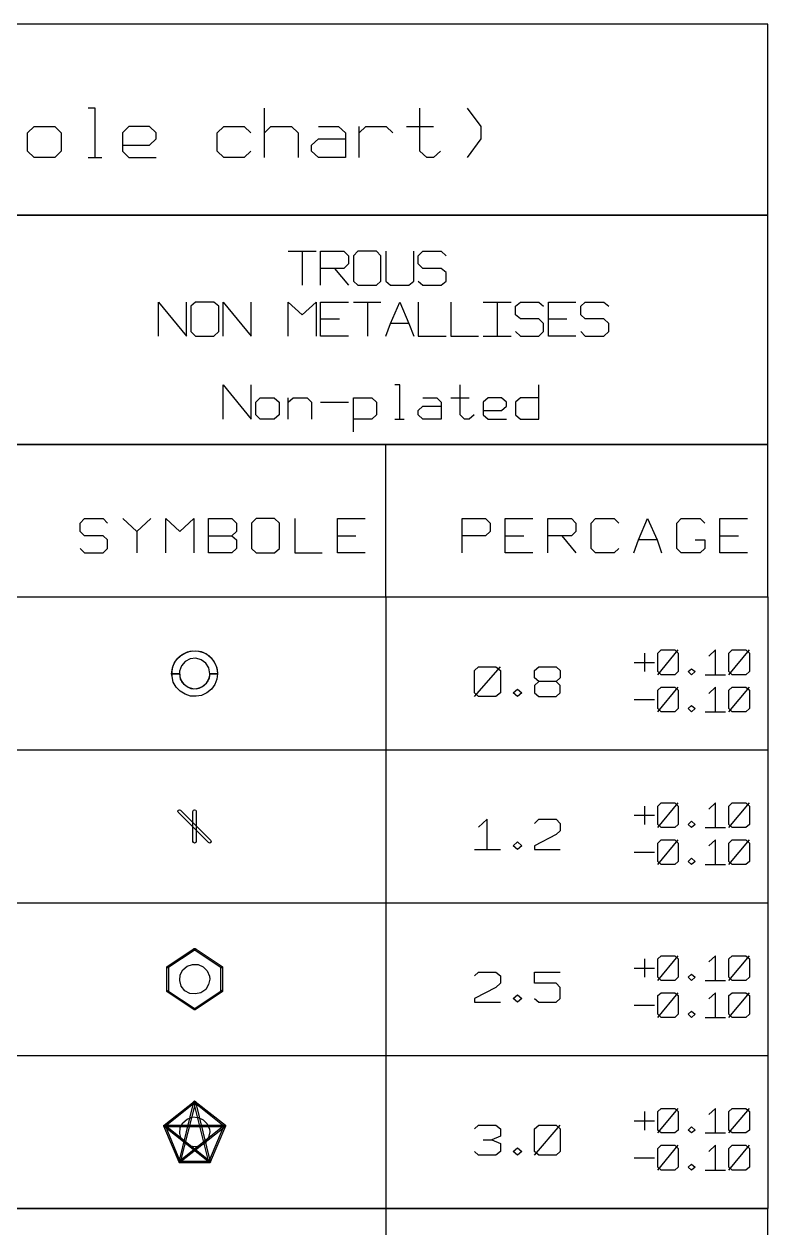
# Model space of a CAD drawing. Header units: millimetres. Extents: x 0 to 1189, y 35 to 806.
# Drawn here: x 263 to 308.3, y 377 to 450.4 of the extents above; entities that cross this region are included whole.
import ezdxf

# ---------------------------------------------------------------- set-up
doc = ezdxf.new("R2010")
doc.units = ezdxf.units.MM
doc.layers.add('Pen 1', color=7, linetype='Continuous')

msp = doc.modelspace()

# ---------------------------------------------------------------- linework, layer by layer
at = {"layer": 'Pen 1', "color": 7, "lineweight": 30}
for p, q in [((277.625, 442.25), (277.625, 445.25)), ((283.4, 442.25), (283.4, 444.125)), ((286.275, 444.125), (287.925, 444.125)), ((266.9, 442.25), (267.725, 442.25)), ((279.075, 436.525), (280.775, 436.525)), ((279.925, 436.525), (279.925, 434.45)), ((281.9, 435.475), (282.75, 434.45)), ((283.05, 433.425), (284.725, 433.425)), ((283.9, 433.425), (283.9, 431.35)), ((290.95, 433.425), (292.65, 433.425)), ((291.8, 433.425), (291.8, 431.35)), ((281.05, 432.4), (282.2, 432.4)), ((294.925, 432.4), (296.05, 432.4)), ((286.425, 432.125), (285.3, 432.125)), ((290.95, 431.35), (292.65, 431.35)), ((279.075, 426.3), (279.075, 427.6)), ((281.05, 427.325), (282.75, 427.325)), ((288.975, 427.6), (290.1, 427.6)), ((285.575, 426.3), (286.15, 426.3)), ((285.025, 415.45), (285.025, 424.75)), ((269.85, 419.45), (269.85, 418.15)), ((274.225, 419.175), (275.65, 419.175)), ((282.075, 419.175), (283.2, 419.175)), ((292.3, 419.175), (293.425, 419.175)), ((295.75, 419.175), (296.6, 418.15)), ((305.375, 419.175), (306.5, 419.175)), ((301.55, 418.925), (300.425, 418.925)), ((285.025, 415.45), (285.025, 378.175)), ((308.3, 415.45), (308.3, 378.175)), ((300.775, 412.025), (300.775, 410.9)), ((301.6, 410.7), (302.825, 412.225)), ((305.925, 410.7), (307.175, 412.225)), ((290.425, 409.375), (292, 411.2)), ((300.15, 411.45), (301.4, 411.45)), ((304.475, 410.7), (305.725, 410.7)), ((301.6, 408.45), (302.825, 409.95)), ((305.925, 408.45), (307.175, 409.95)), ((300.15, 409.2), (301.4, 409.2)), ((304.475, 408.45), (305.725, 408.45)), ((215.15, 406.125), (308.3, 406.125)), ((301.6, 401.4), (302.825, 402.9)), ((305.925, 401.4), (307.175, 402.9)), ((300.775, 402.7), (300.775, 401.575)), ((300.15, 402.15), (301.4, 402.15)), ((304.475, 401.4), (305.725, 401.4)), ((290.425, 400.05), (292, 400.05)), ((301.6, 399.15), (302.825, 400.65)), ((305.925, 399.15), (307.175, 400.65)), ((300.15, 399.9), (301.4, 399.9)), ((304.475, 399.15), (305.725, 399.15)), ((215.15, 396.8), (308.3, 396.8)), ((300.775, 393.4), (300.775, 392.275)), ((301.6, 392.075), (302.825, 393.575)), ((305.925, 392.075), (307.175, 393.575)), ((300.15, 392.825), (301.4, 392.825)), ((304.475, 392.075), (305.725, 392.075)), ((301.6, 389.825), (302.825, 391.325)), ((305.925, 389.825), (307.175, 391.325)), ((300.15, 390.575), (301.4, 390.575)), ((304.475, 389.825), (305.725, 389.825)), ((215.15, 387.5), (308.3, 387.5)), ((300.775, 384.075), (300.775, 382.95)), ((301.6, 382.775), (302.825, 384.275)), ((305.925, 382.775), (307.175, 384.275)), ((294.075, 381.425), (295.65, 383.25)), ((300.15, 383.525), (301.4, 383.525)), ((304.475, 382.775), (305.725, 382.775)), ((290.95, 382.35), (291.475, 382.35)), ((301.6, 380.5), (302.825, 382.025)), ((305.925, 380.5), (307.175, 382.025)), ((300.15, 381.25), (301.4, 381.25)), ((304.475, 380.5), (305.725, 380.5)), ((215.15, 378.175), (308.3, 378.175)), ((285.025, 378.175), (285.025, 331.6))]:
    msp.add_line(p, q, dxfattribs=at)
for points in [[(215.15, 438.725), (308.3, 438.725), (308.3, 450.375), (215.15, 450.375), (215.15, 438.725)], [(267.325, 442.25), (267.325, 445.25), (266.9, 445.25)], [(288.35, 442.625), (287.925, 442.25), (287.525, 442.25), (287.1, 442.625), (287.1, 445.25)], [(290, 442.25), (290.825, 443.375), (290.825, 444.125), (290, 445.25)], [(263.2, 442.625), (263.2, 443.75), (263.6, 444.125), (264.85, 444.125), (265.25, 443.75), (265.25, 442.625), (264.85, 442.25), (263.6, 442.25), (263.2, 442.625)], [(268.975, 443), (270.625, 443), (271.025, 443.375), (271.025, 443.75), (270.625, 444.125), (269.375, 444.125), (268.975, 443.75), (268.975, 442.625), (269.375, 442.25), (271.025, 442.25)], [(276.8, 442.625), (276.4, 442.25), (275.15, 442.25), (274.75, 442.625), (274.75, 443.75), (275.15, 444.125), (276.4, 444.125), (276.8, 443.75)], [(277.625, 443.75), (278.025, 444.125), (279.275, 444.125), (279.675, 443.75), (279.675, 442.25)], [(280.925, 444.125), (282.15, 444.125), (282.575, 443.75), (282.575, 442.25), (280.925, 442.25), (280.5, 442.625), (280.5, 443), (280.925, 443.375), (282.575, 443.375)], [(283.4, 443.75), (283.8, 444.125), (285.05, 444.125), (285.45, 443.75)], [(308.3, 424.75), (308.3, 438.725), (215.15, 438.725), (215.15, 424.75), (308.3, 424.75)], [(281.05, 434.45), (281.05, 436.525), (282.475, 436.525), (282.75, 436.25), (282.75, 435.75), (282.475, 435.475), (281.05, 435.475)], [(283.05, 434.7), (283.325, 434.45), (284.45, 434.45), (284.725, 434.7), (284.725, 436.25), (284.45, 436.525), (283.325, 436.525), (283.05, 436.25), (283.05, 434.7)], [(285.025, 436.525), (285.025, 434.7), (285.3, 434.45), (286.425, 434.45), (286.725, 434.7), (286.725, 436.525)], [(287, 434.7), (287.275, 434.45), (288.4, 434.45), (288.7, 434.7), (288.7, 435.225), (288.4, 435.475), (287.275, 435.475), (287, 435.75), (287, 436.25), (287.275, 436.525), (288.4, 436.525), (288.7, 436.25)], [(271.175, 431.35), (271.175, 433.425), (272.875, 431.35), (272.875, 433.425)], [(273.15, 431.625), (273.425, 431.35), (274.55, 431.35), (274.85, 431.625), (274.85, 433.175), (274.55, 433.425), (273.425, 433.425), (273.15, 433.175), (273.15, 431.625)], [(275.125, 431.35), (275.125, 433.425), (276.825, 431.35), (276.825, 433.425)], [(279.075, 431.35), (279.075, 433.425), (279.925, 432.65), (280.775, 433.425), (280.775, 431.35)], [(282.75, 431.35), (281.05, 431.35), (281.05, 433.425), (282.75, 433.425)], [(285.025, 431.35), (285.3, 432.125), (285.875, 433.425), (286.425, 432.125), (286.725, 431.35)], [(287, 433.425), (287, 431.35), (288.7, 431.35)], [(288.975, 433.425), (288.975, 431.35), (290.675, 431.35)], [(292.925, 431.625), (293.225, 431.35), (294.35, 431.35), (294.625, 431.625), (294.625, 432.125), (294.35, 432.4), (293.225, 432.4), (292.925, 432.65), (292.925, 433.175), (293.225, 433.425), (294.35, 433.425), (294.625, 433.175)], [(296.6, 431.35), (294.925, 431.35), (294.925, 433.425), (296.6, 433.425)], [(296.9, 431.625), (297.175, 431.35), (298.3, 431.35), (298.6, 431.625), (298.6, 432.125), (298.3, 432.4), (297.175, 432.4), (296.9, 432.65), (296.9, 433.175), (297.175, 433.425), (298.3, 433.425), (298.6, 433.175)], [(275.125, 426.3), (275.125, 428.375), (276.825, 426.3), (276.825, 428.375)], [(285.875, 426.3), (285.875, 428.375), (285.575, 428.375)], [(290.4, 426.55), (290.1, 426.3), (289.825, 426.3), (289.55, 426.55), (289.55, 428.375)], [(294.35, 427.6), (293.225, 427.6), (292.925, 427.325), (292.925, 426.55), (293.225, 426.3), (294.35, 426.3), (294.35, 428.375)], [(277.1, 426.55), (277.1, 427.325), (277.375, 427.6), (278.225, 427.6), (278.525, 427.325), (278.525, 426.55), (278.225, 426.3), (277.375, 426.3), (277.1, 426.55)], [(279.075, 427.325), (279.375, 427.6), (280.225, 427.6), (280.5, 427.325), (280.5, 426.3)], [(283.05, 425.525), (283.05, 427.6), (284.175, 427.6), (284.45, 427.325), (284.45, 426.55), (284.175, 426.3), (283.05, 426.3)], [(287.275, 427.6), (288.125, 427.6), (288.4, 427.325), (288.4, 426.3), (287.275, 426.3), (287, 426.55), (287, 426.825), (287.275, 427.075), (288.4, 427.075)], [(290.95, 426.825), (292.075, 426.825), (292.375, 427.075), (292.375, 427.325), (292.075, 427.6), (291.25, 427.6), (290.95, 427.325), (290.95, 426.55), (291.25, 426.3), (292.375, 426.3)], [(215.15, 415.45), (308.3, 415.45), (308.3, 424.75), (215.15, 424.75), (215.15, 415.45)], [(266.4, 418.4), (266.675, 418.15), (267.8, 418.15), (268.075, 418.4), (268.075, 418.925), (267.8, 419.175), (266.675, 419.175), (266.4, 419.45), (266.4, 419.95), (266.675, 420.225), (267.8, 420.225), (268.075, 419.95)], [(269, 420.225), (269.85, 419.45), (270.7, 420.225)], [(271.625, 418.15), (271.625, 420.225), (272.475, 419.45), (273.325, 420.225), (273.325, 418.15)], [(274.225, 418.15), (274.225, 420.225), (275.65, 420.225), (275.925, 419.95), (275.925, 419.45), (275.65, 419.175), (275.925, 418.925), (275.925, 418.4), (275.65, 418.15), (274.225, 418.15)], [(276.85, 418.4), (277.125, 418.15), (278.25, 418.15), (278.55, 418.4), (278.55, 419.95), (278.25, 420.225), (277.125, 420.225), (276.85, 419.95), (276.85, 418.4)], [(279.475, 420.225), (279.475, 418.15), (281.15, 418.15)], [(283.775, 418.15), (282.075, 418.15), (282.075, 420.225), (283.775, 420.225)], [(289.675, 418.15), (289.675, 420.225), (291.1, 420.225), (291.375, 419.95), (291.375, 419.45), (291.1, 419.175), (289.675, 419.175)], [(293.975, 418.15), (292.3, 418.15), (292.3, 420.225), (293.975, 420.225)], [(294.9, 418.15), (294.9, 420.225), (296.325, 420.225), (296.6, 419.95), (296.6, 419.45), (296.325, 419.175), (294.9, 419.175)], [(299.225, 418.4), (298.925, 418.15), (297.8, 418.15), (297.525, 418.4), (297.525, 419.95), (297.8, 420.225), (298.925, 420.225), (299.225, 419.95)], [(300.125, 418.15), (300.425, 418.925), (300.975, 420.225), (301.55, 418.925), (301.825, 418.15)], [(303.875, 418.925), (304.45, 418.925), (304.45, 418.4), (304.175, 418.15), (303.025, 418.15), (302.75, 418.4), (302.75, 419.95), (303.025, 420.225), (304.175, 420.225), (304.45, 419.95)], [(307.05, 418.15), (305.375, 418.15), (305.375, 420.225), (307.05, 420.225)], [(271.975, 410.775), (272.025, 411.125), (272.15, 411.45), (272.35, 411.725), (272.625, 411.95), (272.95, 412.1), (273.275, 412.175), (273.625, 412.15), (273.95, 412.05), (274.25, 411.875), (274.5, 411.6), (274.675, 411.3), (274.75, 410.975), (274.775, 410.775), (274.3, 410.775), (274.25, 411.125), (274.05, 411.425), (273.775, 411.625), (273.45, 411.725), (273.1, 411.675), (272.8, 411.525), (272.575, 411.25), (272.45, 410.925), (272.45, 410.775), (271.975, 410.775)], [(271.975, 410.775), (272.025, 411.125), (272.15, 411.45), (272.35, 411.725), (272.625, 411.95), (272.95, 412.1), (273.275, 412.175), (273.625, 412.15), (273.95, 412.05), (274.25, 411.875), (274.5, 411.6), (274.675, 411.3), (274.75, 410.975), (274.775, 410.775), (274.3, 410.775), (274.25, 411.125), (274.05, 411.425), (273.775, 411.625), (273.45, 411.725), (273.1, 411.675), (272.8, 411.525), (272.575, 411.25), (272.45, 410.925), (272.45, 410.775), (271.975, 410.775)], [(271.975, 410.775), (272.025, 411.125), (272.15, 411.45), (272.35, 411.725), (272.625, 411.95), (272.95, 412.1), (273.275, 412.175), (273.625, 412.15), (273.95, 412.05), (274.25, 411.875), (274.5, 411.6), (274.675, 411.3), (274.75, 410.975), (274.775, 410.775), (274.3, 410.775), (274.25, 411.125), (274.05, 411.425), (273.775, 411.625), (273.45, 411.725), (273.1, 411.675), (272.8, 411.525), (272.575, 411.25), (272.45, 410.925), (272.45, 410.775), (271.975, 410.775)], [(271.975, 410.775), (272.025, 411.125), (272.15, 411.45), (272.35, 411.725), (272.625, 411.95), (272.95, 412.1), (273.275, 412.175), (273.625, 412.15), (273.95, 412.05), (274.25, 411.875), (274.5, 411.6), (274.675, 411.3), (274.75, 410.975), (274.775, 410.775), (274.3, 410.775), (274.25, 411.125), (274.05, 411.425), (273.775, 411.625), (273.45, 411.725), (273.1, 411.675), (272.8, 411.525), (272.575, 411.25), (272.45, 410.925), (272.45, 410.775), (271.975, 410.775)], [(271.975, 410.775), (272.025, 411.125), (272.15, 411.45), (272.35, 411.725), (272.625, 411.95), (272.95, 412.1), (273.275, 412.175), (273.625, 412.15), (273.95, 412.05), (274.25, 411.875), (274.5, 411.6), (274.675, 411.3), (274.75, 410.975), (274.775, 410.775), (274.3, 410.775), (274.25, 411.125), (274.05, 411.425), (273.775, 411.625), (273.45, 411.725), (273.1, 411.675), (272.8, 411.525), (272.575, 411.25), (272.45, 410.925), (272.45, 410.775), (271.975, 410.775)], [(271.975, 410.775), (272.025, 411.125), (272.15, 411.45), (272.35, 411.725), (272.625, 411.95), (272.95, 412.1), (273.275, 412.175), (273.625, 412.15), (273.95, 412.05), (274.25, 411.875), (274.5, 411.6), (274.675, 411.3), (274.75, 410.975), (274.775, 410.775), (274.3, 410.775), (274.25, 411.125), (274.05, 411.425), (273.775, 411.625), (273.45, 411.725), (273.1, 411.675), (272.8, 411.525), (272.575, 411.25), (272.45, 410.925), (272.45, 410.775), (271.975, 410.775)], [(274.775, 410.775), (274.725, 410.45), (274.6, 410.125), (274.4, 409.825), (274.125, 409.6), (273.8, 409.45), (273.475, 409.4), (273.125, 409.4), (272.8, 409.525), (272.5, 409.7), (272.25, 409.95), (272.075, 410.25), (272, 410.6), (272, 410.95), (272.075, 411.275), (272.225, 411.575), (272.475, 411.85), (272.775, 412.025), (273.1, 412.15), (273.45, 412.175), (273.775, 412.125), (274.1, 411.975), (274.375, 411.75), (274.575, 411.475), (274.725, 411.15), (274.775, 410.825), (274.775, 410.775)], [(274.775, 410.775), (274.725, 410.45), (274.6, 410.125), (274.4, 409.825), (274.125, 409.6), (273.8, 409.45), (273.475, 409.4), (273.125, 409.4), (272.8, 409.525), (272.5, 409.7), (272.25, 409.95), (272.075, 410.25), (272, 410.6), (272, 410.95), (272.075, 411.275), (272.225, 411.575), (272.475, 411.85), (272.775, 412.025), (273.1, 412.15), (273.45, 412.175), (273.775, 412.125), (274.1, 411.975), (274.375, 411.75), (274.575, 411.475), (274.725, 411.15), (274.775, 410.825), (274.775, 410.775)], [(274.775, 410.775), (274.725, 410.45), (274.6, 410.125), (274.4, 409.825), (274.125, 409.6), (273.8, 409.45), (273.475, 409.4), (273.125, 409.4), (272.8, 409.525), (272.5, 409.7), (272.25, 409.95), (272.075, 410.25), (272, 410.6), (272, 410.95), (272.075, 411.275), (272.225, 411.575), (272.475, 411.85), (272.775, 412.025), (273.1, 412.15), (273.45, 412.175), (273.775, 412.125), (274.1, 411.975), (274.375, 411.75), (274.575, 411.475), (274.725, 411.15), (274.775, 410.825), (274.775, 410.775)], [(274.775, 410.775), (274.725, 410.45), (274.6, 410.125), (274.4, 409.825), (274.125, 409.6), (273.8, 409.45), (273.475, 409.4), (273.125, 409.4), (272.8, 409.525), (272.5, 409.7), (272.25, 409.95), (272.075, 410.25), (272, 410.6), (272, 410.95), (272.075, 411.275), (272.225, 411.575), (272.475, 411.85), (272.775, 412.025), (273.1, 412.15), (273.45, 412.175), (273.775, 412.125), (274.1, 411.975), (274.375, 411.75), (274.575, 411.475), (274.725, 411.15), (274.775, 410.825), (274.775, 410.775)], [(274.775, 410.775), (274.725, 410.45), (274.6, 410.125), (274.4, 409.825), (274.125, 409.6), (273.8, 409.45), (273.475, 409.4), (273.125, 409.4), (272.8, 409.525), (272.5, 409.7), (272.25, 409.95), (272.075, 410.25), (272, 410.6), (272, 410.95), (272.075, 411.275), (272.225, 411.575), (272.475, 411.85), (272.775, 412.025), (273.1, 412.15), (273.45, 412.175), (273.775, 412.125), (274.1, 411.975), (274.375, 411.75), (274.575, 411.475), (274.725, 411.15), (274.775, 410.825), (274.775, 410.775)], [(274.775, 410.775), (274.725, 410.45), (274.6, 410.125), (274.4, 409.825), (274.125, 409.6), (273.8, 409.45), (273.475, 409.4), (273.125, 409.4), (272.8, 409.525), (272.5, 409.7), (272.25, 409.95), (272.075, 410.25), (272, 410.6), (272, 410.95), (272.075, 411.275), (272.225, 411.575), (272.475, 411.85), (272.775, 412.025), (273.1, 412.15), (273.45, 412.175), (273.775, 412.125), (274.1, 411.975), (274.375, 411.75), (274.575, 411.475), (274.725, 411.15), (274.775, 410.825), (274.775, 410.775)], [(274.3, 410.775), (274.25, 411.125), (274.05, 411.425), (273.775, 411.625), (273.45, 411.725), (273.1, 411.675), (272.8, 411.525), (272.575, 411.25), (272.45, 410.925), (272.475, 410.575), (272.6, 410.25), (272.85, 410.025), (273.15, 409.875), (273.5, 409.85), (273.825, 409.975), (274.1, 410.2), (274.275, 410.5), (274.3, 410.775)], [(274.3, 410.775), (274.25, 411.125), (274.05, 411.425), (273.775, 411.625), (273.45, 411.725), (273.1, 411.675), (272.8, 411.525), (272.575, 411.25), (272.45, 410.925), (272.475, 410.575), (272.6, 410.25), (272.85, 410.025), (273.15, 409.875), (273.5, 409.85), (273.825, 409.975), (274.1, 410.2), (274.275, 410.5), (274.3, 410.775)], [(274.3, 410.775), (274.25, 411.125), (274.05, 411.425), (273.775, 411.625), (273.45, 411.725), (273.1, 411.675), (272.8, 411.525), (272.575, 411.25), (272.45, 410.925), (272.475, 410.575), (272.6, 410.25), (272.85, 410.025), (273.15, 409.875), (273.5, 409.85), (273.825, 409.975), (274.1, 410.2), (274.275, 410.5), (274.3, 410.775)], [(274.3, 410.775), (274.25, 411.125), (274.05, 411.425), (273.775, 411.625), (273.45, 411.725), (273.1, 411.675), (272.8, 411.525), (272.575, 411.25), (272.45, 410.925), (272.475, 410.575), (272.6, 410.25), (272.85, 410.025), (273.15, 409.875), (273.5, 409.85), (273.825, 409.975), (274.1, 410.2), (274.275, 410.5), (274.3, 410.775)], [(274.3, 410.775), (274.25, 411.125), (274.05, 411.425), (273.775, 411.625), (273.45, 411.725), (273.1, 411.675), (272.8, 411.525), (272.575, 411.25), (272.45, 410.925), (272.475, 410.575), (272.6, 410.25), (272.85, 410.025), (273.15, 409.875), (273.5, 409.85), (273.825, 409.975), (274.1, 410.2), (274.275, 410.5), (274.3, 410.775)], [(274.3, 410.775), (274.25, 411.125), (274.05, 411.425), (273.775, 411.625), (273.45, 411.725), (273.1, 411.675), (272.8, 411.525), (272.575, 411.25), (272.45, 410.925), (272.475, 410.575), (272.6, 410.25), (272.85, 410.025), (273.15, 409.875), (273.5, 409.85), (273.825, 409.975), (274.1, 410.2), (274.275, 410.5), (274.3, 410.775)], [(301.6, 410.9), (301.6, 412.025), (301.8, 412.225), (302.625, 412.225), (302.825, 412.025), (302.825, 410.9), (302.625, 410.7), (301.8, 410.7), (301.6, 410.9)], [(305.1, 410.7), (305.1, 412.225), (304.7, 411.85)], [(305.925, 410.9), (305.925, 412.025), (306.125, 412.225), (306.95, 412.225), (307.175, 412.025), (307.175, 410.9), (306.95, 410.7), (306.125, 410.7), (305.925, 410.9)], [(290.425, 409.6), (290.425, 410.975), (290.675, 411.2), (291.725, 411.2), (292, 410.975), (292, 409.6), (291.725, 409.375), (290.675, 409.375), (290.425, 409.6)], [(294.35, 410.3), (294.075, 410.05), (294.075, 409.6), (294.35, 409.375), (295.4, 409.375), (295.65, 409.6), (295.65, 410.05), (295.4, 410.3), (294.35, 410.3), (294.075, 410.525), (294.075, 410.975), (294.35, 411.2), (295.4, 411.2), (295.65, 410.975), (295.65, 410.525), (295.4, 410.3)], [(303.65, 410.7), (303.45, 410.9), (303.65, 411.075), (303.875, 410.9), (303.65, 410.7)], [(272.45, 410.775), (272.5, 410.45), (272.7, 410.15), (272.975, 409.95), (273.3, 409.85), (273.65, 409.9), (273.95, 410.05), (274.175, 410.3), (274.3, 410.65), (274.3, 410.775), (274.775, 410.775), (274.725, 410.45), (274.6, 410.125), (274.4, 409.825), (274.125, 409.6), (273.8, 409.45), (273.475, 409.4), (273.125, 409.4), (272.8, 409.525), (272.5, 409.7), (272.25, 409.95), (272.075, 410.25), (272, 410.6), (271.975, 410.775), (272.45, 410.775)], [(272.45, 410.775), (272.5, 410.45), (272.7, 410.15), (272.975, 409.95), (273.3, 409.85), (273.65, 409.9), (273.95, 410.05), (274.175, 410.3), (274.3, 410.65), (274.3, 410.775), (274.775, 410.775), (274.725, 410.45), (274.6, 410.125), (274.4, 409.825), (274.125, 409.6), (273.8, 409.45), (273.475, 409.4), (273.125, 409.4), (272.8, 409.525), (272.5, 409.7), (272.25, 409.95), (272.075, 410.25), (272, 410.6), (271.975, 410.775), (272.45, 410.775)], [(272.45, 410.775), (272.5, 410.45), (272.7, 410.15), (272.975, 409.95), (273.3, 409.85), (273.65, 409.9), (273.95, 410.05), (274.175, 410.3), (274.3, 410.65), (274.3, 410.775), (274.775, 410.775), (274.725, 410.45), (274.6, 410.125), (274.4, 409.825), (274.125, 409.6), (273.8, 409.45), (273.475, 409.4), (273.125, 409.4), (272.8, 409.525), (272.5, 409.7), (272.25, 409.95), (272.075, 410.25), (272, 410.6), (271.975, 410.775), (272.45, 410.775)], [(272.45, 410.775), (272.5, 410.45), (272.7, 410.15), (272.975, 409.95), (273.3, 409.85), (273.65, 409.9), (273.95, 410.05), (274.175, 410.3), (274.3, 410.65), (274.3, 410.775), (274.775, 410.775), (274.725, 410.45), (274.6, 410.125), (274.4, 409.825), (274.125, 409.6), (273.8, 409.45), (273.475, 409.4), (273.125, 409.4), (272.8, 409.525), (272.5, 409.7), (272.25, 409.95), (272.075, 410.25), (272, 410.6), (271.975, 410.775), (272.45, 410.775)], [(272.45, 410.775), (272.5, 410.45), (272.7, 410.15), (272.975, 409.95), (273.3, 409.85), (273.65, 409.9), (273.95, 410.05), (274.175, 410.3), (274.3, 410.65), (274.3, 410.775), (274.775, 410.775), (274.725, 410.45), (274.6, 410.125), (274.4, 409.825), (274.125, 409.6), (273.8, 409.45), (273.475, 409.4), (273.125, 409.4), (272.8, 409.525), (272.5, 409.7), (272.25, 409.95), (272.075, 410.25), (272, 410.6), (271.975, 410.775), (272.45, 410.775)], [(272.45, 410.775), (272.5, 410.45), (272.7, 410.15), (272.975, 409.95), (273.3, 409.85), (273.65, 409.9), (273.95, 410.05), (274.175, 410.3), (274.3, 410.65), (274.3, 410.775), (274.775, 410.775), (274.725, 410.45), (274.6, 410.125), (274.4, 409.825), (274.125, 409.6), (273.8, 409.45), (273.475, 409.4), (273.125, 409.4), (272.8, 409.525), (272.5, 409.7), (272.25, 409.95), (272.075, 410.25), (272, 410.6), (271.975, 410.775), (272.45, 410.775)], [(293.05, 409.375), (292.775, 409.6), (293.05, 409.825), (293.3, 409.6), (293.05, 409.375)], [(301.6, 408.65), (301.6, 409.775), (301.8, 409.95), (302.625, 409.95), (302.825, 409.775), (302.825, 408.65), (302.625, 408.45), (301.8, 408.45), (301.6, 408.65)], [(305.1, 408.45), (305.1, 409.95), (304.7, 409.575)], [(305.925, 408.65), (305.925, 409.775), (306.125, 409.95), (306.95, 409.95), (307.175, 409.775), (307.175, 408.65), (306.95, 408.45), (306.125, 408.45), (305.925, 408.65)], [(303.65, 408.45), (303.45, 408.65), (303.65, 408.825), (303.875, 408.65), (303.65, 408.45)], [(301.6, 401.575), (301.6, 402.7), (301.8, 402.9), (302.625, 402.9), (302.825, 402.7), (302.825, 401.575), (302.625, 401.4), (301.8, 401.4), (301.6, 401.575)], [(305.1, 401.4), (305.1, 402.9), (304.7, 402.525)], [(305.925, 401.575), (305.925, 402.7), (306.125, 402.9), (306.95, 402.9), (307.175, 402.7), (307.175, 401.575), (306.95, 401.4), (306.125, 401.4), (305.925, 401.575)], [(272.375, 402.325), (272.35, 402.4), (272.375, 402.45), (272.45, 402.475), (272.525, 402.45), (274.35, 400.625), (274.375, 400.55), (274.35, 400.475), (274.3, 400.45), (274.225, 400.475), (272.375, 402.325)], [(272.375, 402.325), (272.35, 402.4), (272.375, 402.45), (272.45, 402.475), (272.525, 402.45), (274.35, 400.625), (274.375, 400.55), (274.35, 400.475), (274.3, 400.45), (274.225, 400.475), (272.375, 402.325)], [(273.475, 400.55), (273.45, 400.475), (273.375, 400.45), (273.3, 400.475), (273.275, 400.55), (273.275, 402.375), (273.3, 402.45), (273.375, 402.475), (273.45, 402.45), (273.475, 402.375), (273.475, 400.55)], [(273.475, 400.55), (273.45, 400.475), (273.375, 400.45), (273.3, 400.475), (273.275, 400.55), (273.275, 402.375), (273.3, 402.45), (273.375, 402.475), (273.45, 402.45), (273.475, 402.375), (273.475, 400.55)], [(291.2, 400.05), (291.2, 401.9), (290.675, 401.425)], [(294.075, 401.65), (294.35, 401.9), (295.4, 401.9), (295.65, 401.65), (295.65, 401.2), (295.4, 400.975), (294.075, 400.275), (294.075, 400.05), (295.65, 400.05)], [(303.65, 401.4), (303.45, 401.575), (303.65, 401.775), (303.875, 401.575), (303.65, 401.4)], [(293.05, 400.05), (292.775, 400.275), (293.05, 400.525), (293.3, 400.275), (293.05, 400.05)], [(301.6, 399.325), (301.6, 400.45), (301.8, 400.65), (302.625, 400.65), (302.825, 400.45), (302.825, 399.325), (302.625, 399.15), (301.8, 399.15), (301.6, 399.325)], [(305.1, 399.15), (305.1, 400.65), (304.7, 400.275)], [(305.925, 399.325), (305.925, 400.45), (306.125, 400.65), (306.95, 400.65), (307.175, 400.45), (307.175, 399.325), (306.95, 399.15), (306.125, 399.15), (305.925, 399.325)], [(303.65, 399.15), (303.45, 399.325), (303.65, 399.525), (303.875, 399.325), (303.65, 399.15)], [(273.35, 394.025), (273.375, 394.025), (273.425, 394.025), (273.425, 393.975), (273.4, 393.95), (271.75, 392.85), (271.725, 392.85), (271.675, 392.85), (271.675, 392.9), (271.7, 392.925), (273.35, 394.025)], [(273.35, 394.025), (273.375, 394.025), (273.425, 394.025), (273.425, 393.975), (273.4, 393.95), (271.75, 392.85), (271.725, 392.85), (271.675, 392.85), (271.675, 392.9), (271.7, 392.925), (273.35, 394.025)], [(275.05, 392.925), (275.075, 392.9), (275.075, 392.85), (275.025, 392.85), (275, 392.85), (273.35, 393.95), (273.325, 393.975), (273.325, 394.025), (273.375, 394.025), (273.4, 394.025), (275.05, 392.925)], [(275.05, 392.925), (275.075, 392.9), (275.075, 392.85), (275.025, 392.85), (275, 392.85), (273.35, 393.95), (273.325, 393.975), (273.325, 394.025), (273.375, 394.025), (273.4, 394.025), (275.05, 392.925)], [(301.6, 392.275), (301.6, 393.4), (301.8, 393.575), (302.625, 393.575), (302.825, 393.4), (302.825, 392.275), (302.625, 392.075), (301.8, 392.075), (301.6, 392.275)], [(305.1, 392.075), (305.1, 393.575), (304.7, 393.2)], [(305.925, 392.275), (305.925, 393.4), (306.125, 393.575), (306.95, 393.575), (307.175, 393.4), (307.175, 392.275), (306.95, 392.075), (306.125, 392.075), (305.925, 392.275)], [(271.675, 392.875), (271.7, 392.925), (271.725, 392.925), (271.75, 392.925), (271.775, 392.875), (271.775, 391.425), (271.75, 391.4), (271.725, 391.375), (271.7, 391.4), (271.675, 391.425), (271.675, 392.875)], [(271.675, 392.875), (271.7, 392.925), (271.725, 392.925), (271.75, 392.925), (271.775, 392.875), (271.775, 391.425), (271.75, 391.4), (271.725, 391.375), (271.7, 391.4), (271.675, 391.425), (271.675, 392.875)], [(274.3, 392.15), (274.225, 391.825), (274.05, 391.525), (273.75, 391.325), (273.425, 391.25), (273.075, 391.275), (272.775, 391.45), (272.55, 391.725), (272.475, 392.075), (272.5, 392.425), (272.65, 392.725), (272.925, 392.95), (273.25, 393.05), (273.6, 393.05), (273.9, 392.9), (274.15, 392.65), (274.275, 392.325), (274.3, 392.15)], [(274.3, 392.15), (274.225, 391.825), (274.05, 391.525), (273.75, 391.325), (273.425, 391.25), (273.075, 391.275), (272.775, 391.45), (272.55, 391.725), (272.475, 392.075), (272.5, 392.425), (272.65, 392.725), (272.925, 392.95), (273.25, 393.05), (273.6, 393.05), (273.9, 392.9), (274.15, 392.65), (274.275, 392.325), (274.3, 392.15)], [(275.075, 391.425), (275.05, 391.4), (275.025, 391.375), (275, 391.4), (274.975, 391.425), (274.975, 392.875), (275, 392.925), (275.025, 392.925), (275.05, 392.925), (275.075, 392.875), (275.075, 391.425)], [(275.075, 391.425), (275.05, 391.4), (275.025, 391.375), (275, 391.4), (274.975, 391.425), (274.975, 392.875), (275, 392.925), (275.025, 392.925), (275.05, 392.925), (275.075, 392.875), (275.075, 391.425)], [(290.425, 392.35), (290.675, 392.575), (291.725, 392.575), (292, 392.35), (292, 391.9), (291.725, 391.65), (290.425, 390.975), (290.425, 390.75), (292, 390.75)], [(294.075, 390.975), (294.35, 390.75), (295.4, 390.75), (295.65, 390.975), (295.65, 391.65), (295.4, 391.9), (294.075, 391.9), (294.075, 392.575), (295.65, 392.575)], [(303.65, 392.075), (303.45, 392.275), (303.65, 392.45), (303.875, 392.275), (303.65, 392.075)], [(271.7, 391.375), (271.675, 391.4), (271.675, 391.45), (271.725, 391.475), (271.75, 391.45), (273.4, 390.35), (273.425, 390.325), (273.425, 390.3), (273.375, 390.275), (273.35, 390.275), (271.7, 391.375)], [(271.7, 391.375), (271.675, 391.4), (271.675, 391.45), (271.725, 391.475), (271.75, 391.45), (273.4, 390.35), (273.425, 390.325), (273.425, 390.3), (273.375, 390.275), (273.35, 390.275), (271.7, 391.375)], [(273.4, 390.275), (273.375, 390.275), (273.325, 390.3), (273.325, 390.325), (273.35, 390.35), (275, 391.45), (275.025, 391.475), (275.075, 391.45), (275.075, 391.4), (275.05, 391.375), (273.4, 390.275)], [(273.4, 390.275), (273.375, 390.275), (273.325, 390.3), (273.325, 390.325), (273.35, 390.35), (275, 391.45), (275.025, 391.475), (275.075, 391.45), (275.075, 391.4), (275.05, 391.375), (273.4, 390.275)], [(293.05, 390.75), (292.775, 390.975), (293.05, 391.2), (293.3, 390.975), (293.05, 390.75)], [(301.6, 390.025), (301.6, 391.15), (301.8, 391.325), (302.625, 391.325), (302.825, 391.15), (302.825, 390.025), (302.625, 389.825), (301.8, 389.825), (301.6, 390.025)], [(305.1, 389.825), (305.1, 391.325), (304.7, 390.95)], [(305.925, 390.025), (305.925, 391.15), (306.125, 391.325), (306.95, 391.325), (307.175, 391.15), (307.175, 390.025), (306.95, 389.825), (306.125, 389.825), (305.925, 390.025)], [(303.65, 389.825), (303.45, 390.025), (303.65, 390.2), (303.875, 390.025), (303.65, 389.825)], [(273.35, 384.7), (273.375, 384.725), (273.4, 384.7), (273.425, 384.675), (273.4, 384.625), (271.575, 383.175), (271.525, 383.15), (271.5, 383.175), (271.5, 383.2), (271.525, 383.25), (273.35, 384.7)], [(273.35, 384.7), (273.375, 384.725), (273.4, 384.7), (273.425, 384.675), (273.4, 384.625), (271.575, 383.175), (271.525, 383.15), (271.5, 383.175), (271.5, 383.2), (271.525, 383.25), (273.35, 384.7)], [(272.5, 381), (272.475, 380.975), (272.45, 380.95), (272.425, 380.975), (272.425, 381.025), (273.325, 384.675), (273.35, 384.7), (273.375, 384.725), (273.425, 384.7), (273.425, 384.675), (273.425, 384.65), (272.5, 381)], [(272.5, 381), (272.475, 380.975), (272.45, 380.95), (272.425, 380.975), (272.425, 381.025), (273.325, 384.675), (273.35, 384.7), (273.375, 384.725), (273.425, 384.7), (273.425, 384.675), (273.425, 384.65), (272.5, 381)], [(275.25, 383.25), (275.25, 383.2), (275.25, 383.175), (275.225, 383.15), (275.175, 383.175), (273.35, 384.625), (273.325, 384.675), (273.35, 384.7), (273.375, 384.725), (273.4, 384.7), (275.25, 383.25)], [(275.25, 383.25), (275.25, 383.2), (275.25, 383.175), (275.225, 383.15), (275.175, 383.175), (273.35, 384.625), (273.325, 384.675), (273.35, 384.7), (273.375, 384.725), (273.4, 384.7), (275.25, 383.25)], [(273.325, 384.65), (273.325, 384.7), (273.375, 384.725), (273.4, 384.7), (273.425, 384.675), (274.325, 381.025), (274.325, 380.975), (274.3, 380.95), (274.275, 380.975), (274.25, 381), (273.325, 384.65)], [(273.325, 384.65), (273.325, 384.7), (273.375, 384.725), (273.4, 384.7), (273.425, 384.675), (274.325, 381.025), (274.325, 380.975), (274.3, 380.95), (274.275, 380.975), (274.25, 381), (273.325, 384.65)], [(301.6, 382.95), (301.6, 384.075), (301.8, 384.275), (302.625, 384.275), (302.825, 384.075), (302.825, 382.95), (302.625, 382.775), (301.8, 382.775), (301.6, 382.95)], [(305.1, 382.775), (305.1, 384.275), (304.7, 383.9)], [(305.925, 382.95), (305.925, 384.075), (306.125, 384.275), (306.95, 384.275), (307.175, 384.075), (307.175, 382.95), (306.95, 382.775), (306.125, 382.775), (305.925, 382.95)], [(271.5, 383.2), (271.5, 383.225), (271.525, 383.25), (271.55, 383.25), (271.575, 383.225), (272.5, 381.025), (272.5, 381), (272.475, 380.975), (272.45, 380.975), (272.425, 381), (271.5, 383.2)], [(271.5, 383.2), (271.5, 383.225), (271.525, 383.25), (271.55, 383.25), (271.575, 383.225), (272.5, 381.025), (272.5, 381), (272.475, 380.975), (272.45, 380.975), (272.425, 381), (271.5, 383.2)], [(274.325, 381.05), (274.35, 381), (274.325, 380.975), (274.3, 380.95), (274.275, 380.975), (271.525, 383.175), (271.5, 383.2), (271.5, 383.225), (271.525, 383.25), (271.575, 383.25), (274.325, 381.05)], [(274.325, 381.05), (274.35, 381), (274.325, 380.975), (274.3, 380.95), (274.275, 380.975), (271.525, 383.175), (271.5, 383.2), (271.5, 383.225), (271.525, 383.25), (271.575, 383.25), (274.325, 381.05)], [(271.55, 383.15), (271.5, 383.175), (271.5, 383.2), (271.5, 383.25), (271.55, 383.25), (275.2, 383.25), (275.25, 383.25), (275.25, 383.2), (275.25, 383.175), (275.2, 383.15), (271.55, 383.15)], [(271.55, 383.15), (271.5, 383.175), (271.5, 383.2), (271.5, 383.25), (271.55, 383.25), (275.2, 383.25), (275.25, 383.25), (275.25, 383.2), (275.25, 383.175), (275.2, 383.15), (271.55, 383.15)], [(275.175, 383.25), (275.225, 383.25), (275.25, 383.225), (275.25, 383.2), (275.25, 383.175), (272.475, 380.975), (272.45, 380.95), (272.425, 380.975), (272.425, 381), (272.425, 381.05), (275.175, 383.25)], [(275.175, 383.25), (275.225, 383.25), (275.25, 383.225), (275.25, 383.2), (275.25, 383.175), (272.475, 380.975), (272.45, 380.95), (272.425, 380.975), (272.425, 381), (272.425, 381.05), (275.175, 383.25)], [(274.3, 382.85), (274.225, 382.5), (274.05, 382.2), (273.75, 382), (273.425, 381.925), (273.075, 381.975), (272.775, 382.15), (272.55, 382.425), (272.475, 382.75), (272.5, 383.1), (272.65, 383.4), (272.925, 383.625), (273.25, 383.75), (273.6, 383.725), (273.9, 383.575), (274.15, 383.325), (274.275, 383), (274.3, 382.85)], [(274.3, 382.85), (274.225, 382.5), (274.05, 382.2), (273.75, 382), (273.425, 381.925), (273.075, 381.975), (272.775, 382.15), (272.55, 382.425), (272.475, 382.75), (272.5, 383.1), (272.65, 383.4), (272.925, 383.625), (273.25, 383.75), (273.6, 383.725), (273.9, 383.575), (274.15, 383.325), (274.275, 383), (274.3, 382.85)], [(274.325, 381), (274.3, 380.975), (274.275, 380.975), (274.25, 381), (274.25, 381.025), (275.175, 383.225), (275.2, 383.25), (275.225, 383.25), (275.25, 383.225), (275.25, 383.2), (274.325, 381)], [(274.325, 381), (274.3, 380.975), (274.275, 380.975), (274.25, 381), (274.25, 381.025), (275.175, 383.225), (275.2, 383.25), (275.225, 383.25), (275.25, 383.225), (275.25, 383.2), (274.325, 381)], [(290.425, 383.025), (290.675, 383.25), (291.725, 383.25), (292, 383.025), (292, 382.575), (291.475, 382.35), (292, 382.125), (292, 381.65), (291.725, 381.425), (290.675, 381.425), (290.425, 381.65)], [(294.075, 381.65), (294.075, 383.025), (294.35, 383.25), (295.4, 383.25), (295.65, 383.025), (295.65, 381.65), (295.4, 381.425), (294.35, 381.425), (294.075, 381.65)], [(303.65, 382.775), (303.45, 382.95), (303.65, 383.15), (303.875, 382.95), (303.65, 382.775)], [(293.05, 381.425), (292.775, 381.65), (293.05, 381.875), (293.3, 381.65), (293.05, 381.425)], [(301.6, 380.7), (301.6, 381.825), (301.8, 382.025), (302.625, 382.025), (302.825, 381.825), (302.825, 380.7), (302.625, 380.5), (301.8, 380.5), (301.6, 380.7)], [(305.1, 380.5), (305.1, 382.025), (304.7, 381.65)], [(305.925, 380.7), (305.925, 381.825), (306.125, 382.025), (306.95, 382.025), (307.175, 381.825), (307.175, 380.7), (306.95, 380.5), (306.125, 380.5), (305.925, 380.7)], [(272.45, 380.95), (272.425, 380.975), (272.425, 381), (272.425, 381.05), (272.45, 381.05), (274.3, 381.05), (274.325, 381.05), (274.35, 381), (274.325, 380.975), (274.3, 380.95), (272.45, 380.95)], [(272.45, 380.95), (272.425, 380.975), (272.425, 381), (272.425, 381.05), (272.45, 381.05), (274.3, 381.05), (274.325, 381.05), (274.35, 381), (274.325, 380.975), (274.3, 380.95), (272.45, 380.95)], [(303.65, 380.5), (303.45, 380.7), (303.65, 380.875), (303.875, 380.7), (303.65, 380.5)], [(215.15, 378.175), (215.15, 368.875), (308.3, 368.875), (308.3, 378.175), (215.15, 378.175)]]:
    msp.add_lwpolyline(points, dxfattribs=at)

doc.saveas('drawing.dxf')
